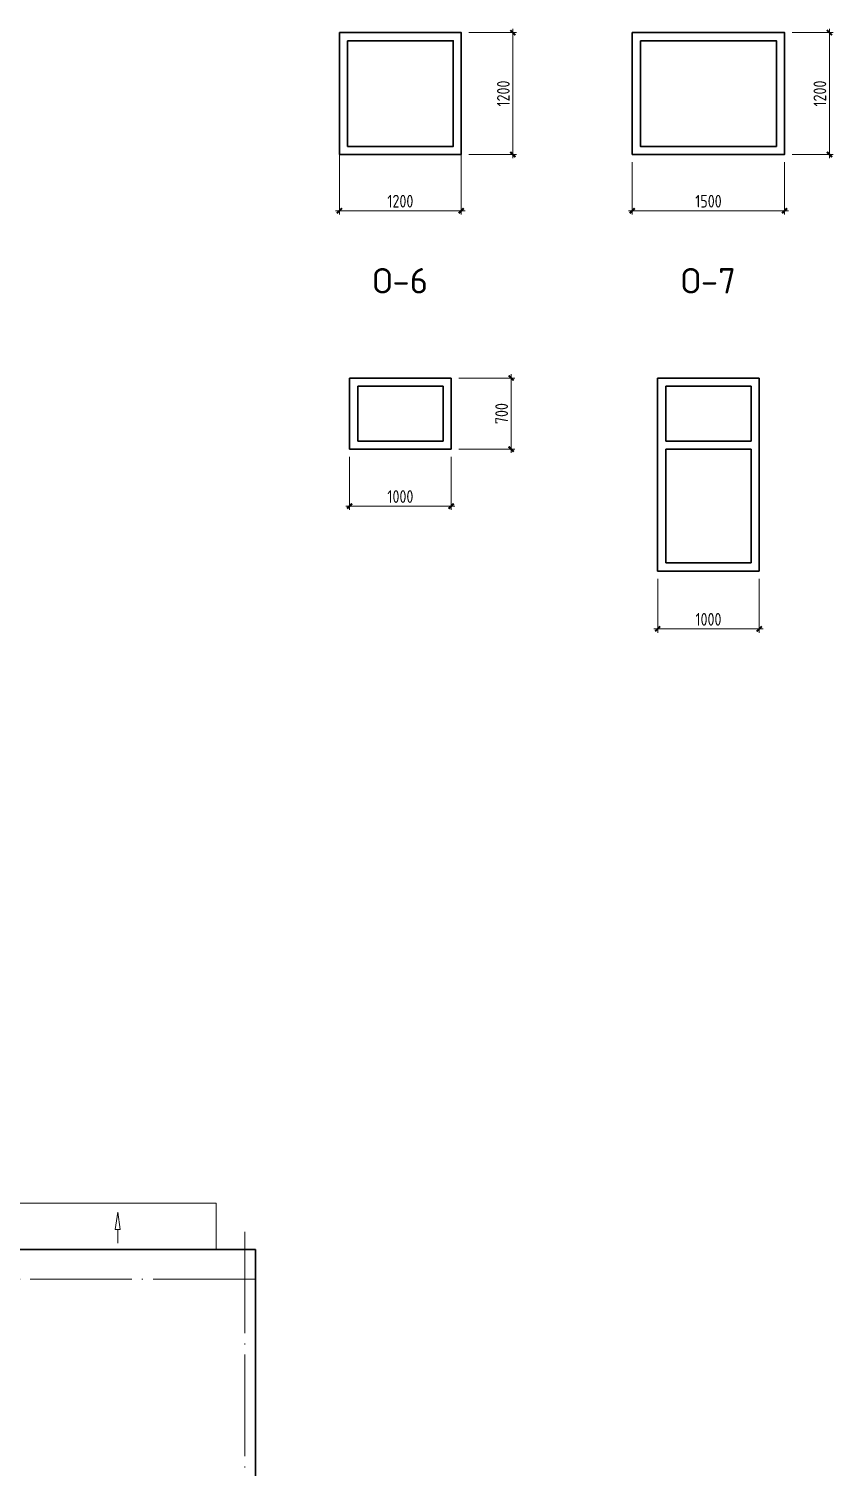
# Model space of a CAD drawing. Extents: x -965262 to 1142518, y -357520 to 71675.
# Drawn here: x -416660 to -400820, y -191051 to -162735 of the extents above; entities that cross this region are included whole.
import ezdxf

# ---------------------------------------------------------------- set-up
doc = ezdxf.new("R2010")
doc.units = 0
doc.header["$LTSCALE"] = 10
doc.linetypes.add('DOTE', pattern=[2.42, 2, -0.2, 0.02, -0.2])
doc.layers.get('0').update_dxf_attribs({"linetype": 'CONTINUOUS', "lineweight": 30})
doc.layers.get('Defpoints').update_dxf_attribs({"linetype": 'CONTINUOUS'})
doc.layers.add('DOTE', color=7, linetype='DOTE', lineweight=9)
doc.styles.add('GOST 2.304', font='isocpeur.ttf', dxfattribs={"width": 0.75, "height": 250})
doc.styles.add('ГОСТ 2м', font='isocpeur.ttf', dxfattribs={"width": 0.8, "height": 250})
doc.dimstyles.new('Копия ГОСТ 2м', dxfattribs={"dimtxt": 250, "dimasz": 100, "dimexe": 75, "dimexo": 150, "dimgap": 62.5, "dimtad": 1, "dimdec": 0, "dimlfac": 0.5, "dimtxsty": 'ГОСТ 2м', "dimblk": 'ARCHTICK', "dimcen": 150, "dimdle": 75, "dimclrd": 256, "dimclre": 256, "dimclrt": 256, "dimadec": 0, "dimazin": 0, "dimtfac": 1, "dimtdec": 0, "dimtmove": 0, "dimatfit": 3, "dimldrblk": 'OBLIQUE', "dimfxl": 1, "dimlwd": 15, "dimlwe": 15, "dimarcsym": 0})

# ---------------------------------------------------------------- blocks, each defined once
blk = doc.blocks.new('_ArchTick')
at = {"color": 0, "linetype": 'ByBlock', "lineweight": 0, "const_width": 0.4}
blk.add_lwpolyline([(-0.5, -0.5), (0.5, 0.5)], dxfattribs=at)
blk = doc.blocks.new('*D2512')
at = {"lineweight": 15, "transparency": 16777216}
for p, q in [((-407993, -162810), (-407054, -162810)), ((-407129, -162735), (-407129, -165285)), ((-407993, -165210), (-407054, -165210))]:
    blk.add_line(p, q, dxfattribs=at)
at = {"layer": 'Defpoints', "color": 0, "lineweight": 50, "transparency": 16777216}
for p in [(-408143, -162810), (-408143, -165210), (-407129, -165210)]:
    blk.add_point(p, dxfattribs=at)
at = {"lineweight": 15, "transparency": 16777216, "xscale": 100, "yscale": 100, "zscale": 100}
for p, rotation in [((-407129, -162810), 90), ((-407129, -165210), 270)]:
    blk.add_blockref('_ArchTick', p, dxfattribs=dict(at, rotation=rotation))
at = {"lineweight": 15, "transparency": 16777216, "insert": (-407316, -164010), "char_height": 250, "attachment_point": 5, "rotation": 90, "style": 'ГОСТ 2м'}
blk.add_mtext('1200', dxfattribs=at)
blk = doc.blocks.new('_Oblique')
at = {"color": 0, "linetype": 'ByBlock', "lineweight": -2}
blk.add_line((-0.5, -0.5), (0.5, 0.5), dxfattribs=at)
blk = doc.blocks.new('*D2513')
at = {"lineweight": 15, "transparency": 16777216}
for p, q in [((-410543, -162960), (-410543, -166392)), ((-408143, -162960), (-408143, -166392)), ((-410618, -166317), (-408068, -166317))]:
    blk.add_line(p, q, dxfattribs=at)
at = {"layer": 'Defpoints', "color": 0, "lineweight": 50, "transparency": 16777216}
for p in [(-410543, -162810), (-408143, -162810), (-408143, -166317)]:
    blk.add_point(p, dxfattribs=at)
at = {"lineweight": 15, "transparency": 16777216, "xscale": 100, "yscale": 100, "zscale": 100, "rotation": 180}
blk.add_blockref('_ArchTick', (-410543, -166317), dxfattribs=at)
at = {"lineweight": 15, "transparency": 16777216, "xscale": 100, "yscale": 100, "zscale": 100}
blk.add_blockref('_ArchTick', (-408143, -166317), dxfattribs=at)
at = {"transparency": 16777216, "insert": (-409343, -166129), "char_height": 250, "attachment_point": 5, "style": 'ГОСТ 2м'}
blk.add_mtext('1200', dxfattribs=at)
blk = doc.blocks.new('*D2514')
at = {"lineweight": 15, "transparency": 16777216}
for p, q in [((-401627, -162810), (-400820, -162810)), ((-400895, -162735), (-400895, -165285)), ((-401627, -165210), (-400820, -165210))]:
    blk.add_line(p, q, dxfattribs=at)
at = {"layer": 'Defpoints', "color": 0, "lineweight": 50, "transparency": 16777216}
for p in [(-401777, -162810), (-401777, -165210), (-400895, -165210)]:
    blk.add_point(p, dxfattribs=at)
at = {"lineweight": 15, "transparency": 16777216, "xscale": 100, "yscale": 100, "zscale": 100}
for p, rotation in [((-400895, -162810), 90), ((-400895, -165210), 270)]:
    blk.add_blockref('_ArchTick', p, dxfattribs=dict(at, rotation=rotation))
at = {"lineweight": 15, "transparency": 16777216, "insert": (-401083, -164010), "char_height": 250, "attachment_point": 5, "rotation": 90, "style": 'ГОСТ 2м'}
blk.add_mtext('1200', dxfattribs=at)
blk = doc.blocks.new('*D2515')
at = {"lineweight": 15, "transparency": 16777216}
for p, q in [((-404777, -165360), (-404777, -166392)), ((-401777, -165360), (-401777, -166392)), ((-404852, -166317), (-401702, -166317))]:
    blk.add_line(p, q, dxfattribs=at)
at = {"layer": 'Defpoints', "color": 0, "lineweight": 50, "transparency": 16777216}
for p in [(-404777, -165210), (-401777, -165210), (-401777, -166317)]:
    blk.add_point(p, dxfattribs=at)
at = {"lineweight": 15, "transparency": 16777216, "xscale": 100, "yscale": 100, "zscale": 100, "rotation": 180}
blk.add_blockref('_ArchTick', (-404777, -166317), dxfattribs=at)
at = {"lineweight": 15, "transparency": 16777216, "xscale": 100, "yscale": 100, "zscale": 100}
blk.add_blockref('_ArchTick', (-401777, -166317), dxfattribs=at)
at = {"lineweight": 15, "transparency": 16777216, "insert": (-403277, -166129), "char_height": 250, "attachment_point": 5, "style": 'ГОСТ 2м'}
blk.add_mtext('1500', dxfattribs=at)
blk = doc.blocks.new('*D2522')
at = {"lineweight": 15, "transparency": 16777216}
for p, q in [((-408193, -169610), (-407087, -169610)), ((-407162, -169535), (-407162, -171085)), ((-408193, -171010), (-407087, -171010))]:
    blk.add_line(p, q, dxfattribs=at)
at = {"layer": 'Defpoints', "color": 0, "lineweight": 50, "transparency": 16777216}
for p in [(-408343, -169610, 0), (-408343, -171010, 0), (-407162, -171010)]:
    blk.add_point(p, dxfattribs=at)
at = {"lineweight": 15, "transparency": 16777216, "xscale": 100, "yscale": 100, "zscale": 100}
for p, rotation in [((-407162, -169610), 90), ((-407162, -171010), 270)]:
    blk.add_blockref('_ArchTick', p, dxfattribs=dict(at, rotation=rotation))
at = {"lineweight": 15, "transparency": 16777216, "insert": (-407350, -170310), "char_height": 250, "attachment_point": 5, "rotation": 90, "style": 'ГОСТ 2м'}
blk.add_mtext('700', dxfattribs=at)
blk = doc.blocks.new('*D2523')
at = {"lineweight": 15, "transparency": 16777216}
for p, q in [((-410343, -171160), (-410343, -172206)), ((-408343, -171160), (-408343, -172206)), ((-410418, -172131), (-408268, -172131))]:
    blk.add_line(p, q, dxfattribs=at)
at = {"layer": 'Defpoints', "color": 0, "lineweight": 50, "transparency": 16777216}
for p in [(-410343, -171010, 0), (-408343, -171010, 0), (-408343, -172131)]:
    blk.add_point(p, dxfattribs=at)
at = {"lineweight": 15, "transparency": 16777216, "xscale": 100, "yscale": 100, "zscale": 100, "rotation": 180}
blk.add_blockref('_ArchTick', (-410343, -172131), dxfattribs=at)
at = {"lineweight": 15, "transparency": 16777216, "xscale": 100, "yscale": 100, "zscale": 100}
blk.add_blockref('_ArchTick', (-408343, -172131), dxfattribs=at)
at = {"lineweight": 15, "transparency": 16777216, "insert": (-409343, -171943), "char_height": 250, "attachment_point": 5, "style": 'ГОСТ 2м'}
blk.add_mtext('1000', dxfattribs=at)
blk = doc.blocks.new('*D2524')
at = {"lineweight": 15, "transparency": 16777216}
for p, q in [((-404277, -173560), (-404277, -174623)), ((-402277, -173560), (-402277, -174623)), ((-404352, -174548), (-402202, -174548))]:
    blk.add_line(p, q, dxfattribs=at)
at = {"layer": 'Defpoints', "color": 0, "lineweight": 50, "transparency": 16777216}
for p in [(-404277, -173410, 0), (-402277, -173410, 0), (-402277, -174548)]:
    blk.add_point(p, dxfattribs=at)
at = {"lineweight": 15, "transparency": 16777216, "xscale": 100, "yscale": 100, "zscale": 100, "rotation": 180}
blk.add_blockref('_ArchTick', (-404277, -174548), dxfattribs=at)
at = {"lineweight": 15, "transparency": 16777216, "xscale": 100, "yscale": 100, "zscale": 100}
blk.add_blockref('_ArchTick', (-402277, -174548), dxfattribs=at)
at = {"lineweight": 15, "transparency": 16777216, "insert": (-403277, -174360), "char_height": 250, "attachment_point": 5, "style": 'ГОСТ 2м'}
blk.add_mtext('1000', dxfattribs=at)

msp = doc.modelspace()

# ---------------------------------------------------------------- linework, layer by layer
for p, q in [((-410343.4, -171010.3, 9801.8), (-410343.4, -169610.3, 9801.8)), ((-410343.4, -169610.3, 9801.8), (-410343.4, -171010.3, 9801.8)), ((-408343.4, -169610.3, 9801.8), (-408343.4, -171010.3, 9801.8)), ((-408343.4, -169610.3, 9801.8), (-408343.4, -171010.3, 9801.8)), ((-408343.4, -169610.3, 9801.8), (-408343.4, -171010.3, 9801.8)), ((-404277.4, -171010.3, 9801.8), (-404277.4, -169610.3, 9801.8)), ((-404277.4, -169610.3, 9801.8), (-402277.4, -169610.3, 9801.8)), ((-404277.4, -169610.3, 9801.8), (-404277.4, -171010.3, 9801.8)), ((-402277.4, -169610.3, 9801.8), (-402277.4, -171010.3, 9801.8)), ((-402277.4, -169610.3, 9801.8), (-402277.4, -171010.3, 9801.8)), ((-402277.4, -169610.3, 9801.8), (-402277.4, -173410.3, 9801.8)), ((-408343.4, -171010.3, 9801.8), (-410343.4, -171010.3, 9801.8)), ((-410343.4, -171010.3, 9801.8), (-408343.4, -171010.3, 9801.8)), ((-402277.4, -173410.3, 9801.8), (-404277.4, -173410.3, 9801.8)), ((-404277.4, -173410.3, 9801.8), (-402277.4, -173410.3, 9801.8))]:
    msp.add_line(p, q)
at = {"ltscale": 0.3}
for p, q in [((-410343.4, -171010.3, 9801.8), (-410343.4, -169610.3, 9801.8)), ((-410343.4, -169610.3, 9801.8), (-408343.4, -169610.3, 9801.8)), ((-404277.4, -173410.3, 9801.8), (-404277.4, -169610.3, 9801.8)), ((-404277.4, -169610.3, 9801.8), (-402277.4, -169610.3, 9801.8)), ((-410183.4, -169770.3, 9801.8), (-408503.4, -169770.3, 9801.8)), ((-410183.4, -170850.3, 9801.8), (-410183.4, -169770.3, 9801.8)), ((-408503.4, -169770.3, 9801.8), (-408503.4, -170850.3, 9801.8)), ((-404117.4, -169770.3, 9801.8), (-402437.4, -169770.3, 9801.8)), ((-404117.4, -170850.3, 9801.8), (-404117.4, -169770.3, 9801.8)), ((-402437.4, -169770.3, 9801.8), (-402437.4, -170850.3, 9801.8)), ((-410343.4, -171010.3, 9801.8), (-408343.4, -171010.3, 9801.8)), ((-410183.4, -170850.3, 9801.8), (-408503.4, -170850.3, 9801.8)), ((-404117.4, -170850.3, 9801.8), (-402437.4, -170850.3, 9801.8)), ((-404117.4, -173250.3, 9801.8), (-404117.4, -171010.3, 9801.8)), ((-404117.4, -171010.3, 9801.8), (-402437.4, -171010.3, 9801.8)), ((-402437.4, -171010.3, 9801.8), (-402437.4, -173250.3, 9801.8)), ((-404117.4, -173250.3, 9801.8), (-402437.4, -173250.3, 9801.8)), ((-404277.4, -173410.3, 9801.8), (-402277.4, -173410.3, 9801.8))]:
    msp.add_line(p, q, dxfattribs=at)
at = {"lineweight": 15}
for p, q in [((-416907, -185852.1, -6162.4), (-412972.1, -185852.1, -6162.4)), ((-414909, -186033, -4711.1), (-414958, -186372.3, -4711.1)), ((-414909, -186033, -4711.1), (-414860, -186372.3, -4711.1)), ((-412972.1, -185852.1, -6162.4), (-412972.1, -186767.1, -6162.4)), ((-414860, -186372.3, -4711.1), (-414958, -186372.3, -4711.1)), ((-414909, -186642.3, -4711.1), (-414909, -186372.3, -4711.1))]:
    msp.add_line(p, q, dxfattribs=at)
at = {"color": 86}
for p, q in [((-412192.4, -186767.1, -6162.4), (-418992.4, -186767.1, -6162.4)), ((-412192.4, -192162.1, -6192.4), (-412192.4, -186767.1, -6162.4))]:
    msp.add_line(p, q, dxfattribs=at)
at = {"elevation": 9801.8}
for points in [[(-410543.4, -162809.7), (-408143.4, -162809.7), (-408143.4, -165209.7), (-410543.4, -165209.7)], [(-404777.4, -162809.7), (-401777.4, -162809.7), (-401777.4, -165209.7), (-404777.4, -165209.7)], [(-410383.4, -162969.7), (-408303.4, -162969.7), (-408303.4, -165049.7), (-410383.4, -165049.7)], [(-404617.4, -162969.7), (-401937.4, -162969.7), (-401937.4, -165049.7), (-404617.4, -165049.7)]]:
    msp.add_lwpolyline(points, close=True, dxfattribs=at)
at = {"layer": 'DOTE', "ltscale": 100, "extrusion": (0, -1, 0)}
msp.add_line((-412407.4, -186414.1, -7613.7), (-412407.4, -237687.4, -7613.7), dxfattribs=at)
at = {"layer": 'DOTE', "ltscale": 100}
msp.add_line((-412210.6, -187352.1, -7613.7), (-470762.7, -187352.1, -7613.7), dxfattribs=at)

# ---------------------------------------------------------------- texts
at = {"char_height": 500, "width": 40500, "attachment_point": 5, "style": 'GOST 2.304'}
for s, insert in [('{\\W1;О-6}', (-409343.4, -167695.8, 9801.8)), ('{\\W1;О-7}', (-403277.4, -167695.8, 9801.8))]:
    msp.add_mtext(s, dxfattribs=dict(at, insert=insert))

# ---------------------------------------------------------------- dimensions: what is measured, and where the dimension line sits
dim = msp.add_linear_dim(base=(-408143.4, -166316.9, 9801.8), p1=(-410543.4, -162809.7, 9801.8), p2=(-408143.4, -162809.7, 9801.8), dimstyle='Копия ГОСТ 2м')
dim.commit()
dim.dimension.update_dxf_attribs({"geometry": '*D2513', "text_midpoint": (-409343.4, -166129.4, 9801.8)})
at = {"lineweight": 15}
for base, p1, p2, picture, middle in [((-407128.5, -165209.7, 9801.8), (-408143.4, -162809.7, 9801.8), (-408143.4, -165209.7, 9801.8), '*D2512', (-407316, -164009.7, 9801.8)), ((-400895.2, -165209.7, 9801.8), (-401777.4, -162809.7, 9801.8), (-401777.4, -165209.7, 9801.8), '*D2514', (-401082.7, -164009.7, 9801.8)), ((-407162.1, -171010.3, 9801.8), (-408343.4, -169610.3, 9801.8), (-408343.4, -171010.3, 9801.8), '*D2522', (-407349.6, -170310.3, 9801.8))]:
    dim = msp.add_linear_dim(base=base, p1=p1, p2=p2, angle=90, dimstyle='Копия ГОСТ 2м', dxfattribs=at)
    dim.commit()
    dim.dimension.update_dxf_attribs({"geometry": picture, "text_midpoint": middle})
for base, p1, p2, picture, middle in [((-401777.4, -166316.9, 9801.8), (-404777.4, -165209.7, 9801.8), (-401777.4, -165209.7, 9801.8), '*D2515', (-403277.4, -166129.4, 9801.8)), ((-408343.4, -172130.9, 9801.8), (-410343.4, -171010.3, 9801.8), (-408343.4, -171010.3, 9801.8), '*D2523', (-409343.4, -171943.4, 9801.8)), ((-402277.4, -174547.9, 9801.8), (-404277.4, -173410.3, 9801.8), (-402277.4, -173410.3, 9801.8), '*D2524', (-403277.4, -174360.4, 9801.8))]:
    dim = msp.add_linear_dim(base=base, p1=p1, p2=p2, dimstyle='Копия ГОСТ 2м', dxfattribs=at)
    dim.commit()
    dim.dimension.update_dxf_attribs({"geometry": picture, "text_midpoint": middle})

doc.saveas('drawing.dxf')
